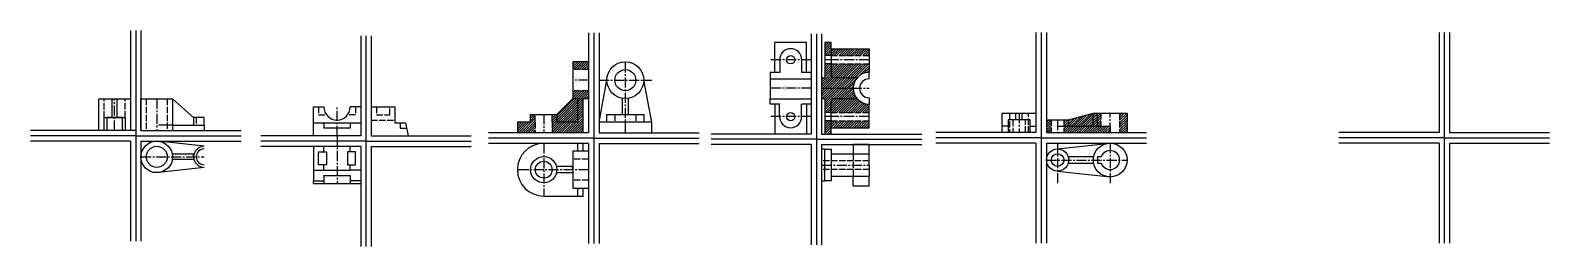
# Model space of a CAD drawing. Header units: millimetres. Extents: x 11545 to 14430, y 13347 to 13758.
import ezdxf

# ---------------------------------------------------------------- set-up
doc = ezdxf.new("R2010")
doc.units = ezdxf.units.MM
doc.linetypes.add('ACAD_ISO02W100', pattern=[15, 12, -3])
doc.linetypes.add('CENTER2', pattern=[28.575, 19.05, -3.175, 3.175, -3.175])
doc.layers.get('0').update_dxf_attribs({"lineweight": 25})
for name, color, linetype, lineweight in [('center line', 50, 'CENTER2', 25), ('hatch lines', 220, 'Continuous', 18), ('hidden line', 130, 'ACAD_ISO02W100', 25)]:
    doc.layers.add(name, color=color, linetype=linetype, lineweight=lineweight)
pattern_1 = [(45, (305.036, 0), (-2.24506403, 2.24506403), [])]

msp = doc.modelspace()

# ---------------------------------------------------------------- hatches: boundary and pattern name
at = {"layer": 'hatch lines'}
h = msp.add_hatch(dxfattribs=at)
h.set_pattern_fill('ANSI31', color=256)
h.set_pattern_definition(pattern_1)
h.paths.add_polyline_path([(13066, 13722.9), (13066, 13734.9), (13054, 13734.9), (13054, 13709.9), (13066, 13709.9)])
h.paths.add_polyline_path([(13138, 13722.9), (13066, 13722.9), (13066, 13709.9), (13138, 13709.9)])
h.paths.add_polyline_path([(13066, 13693.9), (13054, 13693.9), (13054, 13677.6), (13066, 13677.6)])
h.paths.add_polyline_path([(13066, 13672.2), (13066, 13677.6), (13054, 13677.6), (13054, 13667.9), (13070.1, 13667.9, -0.235596)])
h.paths.add_polyline_path([(13070.6, 13627.9), (13054, 13627.9), (13054, 13617.9), (13066, 13617.9), (13066, 13623, -0.267949)])
h.paths.add_polyline_path([(13066, 13617.9), (13054, 13617.9), (13054, 13601.9), (13066, 13601.9)])
h.paths.add_polyline_path([(13138, 13617.9), (13070.6, 13617.9), (13070.6, 13601.9), (13138, 13601.9)])
h.paths.add_polyline_path([(13115.7, 13627.9), (13072.8, 13627.9), (13070.6, 13627.9), (13070.6, 13617.9), (13138, 13617.9, -0.213422)])
h.paths.add_polyline_path([(13070.6, 13617.9), (13066, 13617.9), (13066, 13601.9), (13070.6, 13601.9)])
h.paths.add_polyline_path([(13070.6, 13627.9, 0.267949), (13066, 13623), (13066, 13617.9), (13070.6, 13617.9)], flags=17)
h.paths.add_polyline_path([(13138, 13585.9), (13070.6, 13585.9), (13070.6, 13572.9), (13138, 13572.9)])
h.paths.add_polyline_path([(13070.6, 13585.9), (13066, 13585.9), (13066, 13572.9), (13070.6, 13572.9)])
h.paths.add_polyline_path([(13066, 13585.9), (13054, 13585.9), (13054, 13560.9), (13066, 13560.9), (13066, 13572.9)])
h = msp.add_hatch(dxfattribs=at)
h.set_pattern_fill('ANSI31', color=256)
h.set_pattern_definition([(45, (628.6603, 0), (-2.24506403, 2.24506403), [])])
h.paths.add_polyline_path([(12605.2, 13698.2), (12575.2, 13698.2), (12575.2, 13683.2), (12605.2, 13683.2)])
h.paths.add_polyline_path([(12605.2, 13643.2), (12575.2, 13643.2), (12575.2, 13628.2), (12605.2, 13628.2)])
h.paths.add_polyline_path([(12545.2, 13583.2), (12545.2, 13598.2), (12536.2, 13598.2), (12536.2, 13583.2), (12536.2, 13563.2), (12545.2, 13563.2)])
h.paths.add_polyline_path([(12595.2, 13583.2), (12595.2, 13628.2), (12585.2, 13628.2), (12585.2, 13583.2), (12545.2, 13583.2), (12545.2, 13563.2), (12595.2, 13563.2)])
h.paths.add_polyline_path([(12504.2, 13583.2), (12504.2, 13598.2), (12495.2, 13598.2), (12495.2, 13583.2), (12470.2, 13583.2), (12470.2, 13563.2), (12504.2, 13563.2)])
h.paths.add_polyline_path([(12585.2, 13628.2), (12575.2, 13628.2), (12545.2, 13598.2), (12545.2, 13583.2), (12585.2, 13583.2)], flags=17)
h = msp.add_hatch(dxfattribs=at)
h.set_pattern_fill('ANSI31', color=256)
h.set_pattern_definition(pattern_1)
h.paths.add_polyline_path([(13138, 13693.9), (13066, 13693.9), (13066, 13677.6), (13133.6, 13677.6, -0.036633), (13138, 13677.9)])
h.paths.add_polyline_path([(13133.6, 13677.6), (13066, 13677.6), (13066, 13672.2, 0.235596), (13070.1, 13667.9), (13115.7, 13667.9, -0.175418)])
h.paths.add_polyline_path([(13115.7, 13667.9), (13070.6, 13667.9), (13070.6, 13647.9), (13108, 13647.9, -0.184483)])
h.paths.add_polyline_path([(13108, 13647.9), (13070.6, 13647.9), (13070.6, 13627.9), (13115.7, 13627.9, -0.184483)])
h.paths.add_polyline_path([(13070.6, 13647.9), (13054, 13647.9), (13054, 13627.9), (13070.6, 13627.9)])
h.paths.add_polyline_path([(13054, 13647.9), (13048, 13647.9), (13048, 13627.9), (13054, 13627.9)])
h.paths.add_polyline_path([(13054, 13667.9), (13048, 13667.9), (13048, 13647.9), (13054, 13647.9)])
h.paths.add_polyline_path([(13070.6, 13667.9), (13054, 13667.9), (13054, 13647.9), (13070.6, 13647.9)])
h = msp.add_hatch(dxfattribs=at)
h.set_pattern_fill('ANSI31', color=256)
h.paths.add_polyline_path([(13483.9, 13587.6), (13474.9, 13587.6), (13474.9, 13575.6), (13483.9, 13575.6)])
h.paths.add_polyline_path([(13483.9, 13575.6), (13474.9, 13575.6), (13474.9, 13563.6), (13483.9, 13563.6)])
h.paths.add_polyline_path([(13563.9, 13600.3), (13519.5, 13588.3), (13563.9, 13588.3)])
h.paths.add_polyline_path([(13563.9, 13588.3), (13519.5, 13588.3), (13516.9, 13587.6), (13516.9, 13575.6), (13563.9, 13575.6)])
h.paths.add_polyline_path([(13627.9, 13600.3), (13613.9, 13600.3), (13613.9, 13563.6), (13627.9, 13563.6)])
h.paths.add_polyline_path([(13563.9, 13575.6), (13516.9, 13575.6), (13516.9, 13563.6), (13563.9, 13563.6)])
h.paths.add_polyline_path([(13571.9, 13575.6), (13563.9, 13575.6), (13563.9, 13563.6), (13571.9, 13563.6)])
h.paths.add_polyline_path([(13577.9, 13575.6), (13571.9, 13575.6), (13571.9, 13563.6), (13577.9, 13563.6)])
h.paths.add_polyline_path([(13595.9, 13575.6), (13577.9, 13575.6), (13577.9, 13563.6), (13595.9, 13563.6)])
h.paths.add_polyline_path([(13516.9, 13587.6), (13507.9, 13587.6), (13507.9, 13575.6), (13516.9, 13575.6)])
h.paths.add_polyline_path([(13516.9, 13575.6), (13507.9, 13575.6), (13507.9, 13563.6), (13516.9, 13563.6)])
h.paths.add_polyline_path([(13577.9, 13600.3), (13571.9, 13600.3), (13571.9, 13575.6), (13577.9, 13575.6)])
h.paths.add_polyline_path([(13571.9, 13600.3), (13563.9, 13600.3), (13563.9, 13588.3), (13571.9, 13588.3)])
h.paths.add_polyline_path([(13571.9, 13588.3), (13563.9, 13588.3), (13563.9, 13575.6), (13571.9, 13575.6)])

# ---------------------------------------------------------------- linework, layer by layer
for p, q in [((11735.4, 13757.6), (11735.4, 13567.6)), ((11745.4, 13757.6), (11745.4, 13357.6)), ((11755.4, 13757.6), (11755.4, 13567.6)), ((12172.7, 13747.3), (12172.7, 13557.3)), ((12182.7, 13747.3), (12182.7, 13347.3)), ((12192.7, 13747.3), (12192.7, 13557.3)), ((12605.2, 13753.2), (12605.2, 13563.2)), ((12615.2, 13753.2), (12615.2, 13353.2)), ((12625.2, 13753.2), (12625.2, 13563.2)), ((12959, 13677.6), (12959, 13734.9)), ((12960.3, 13734.9), (12959, 13734.9)), ((13019, 13734.9), (12960.3, 13734.9)), ((13019, 13677.6), (13019, 13734.9)), ((13028, 13750.9), (13028, 13560.9)), ((13038, 13750.9), (13038, 13350.9)), ((13048, 13750.9), (13048, 13560.9)), ((13066, 13734.9), (13054, 13734.9)), ((13054, 13734.9), (13054, 13667.9)), ((13066, 13722.9), (13066, 13734.9)), ((13454.9, 13753.6), (13454.9, 13563.6)), ((13464.9, 13753.6), (13464.9, 13353.6)), ((13474.9, 13753.6), (13474.9, 13563.6)), ((14220.4, 13753.8), (14220.4, 13563.8)), ((14230.4, 13753.8), (14230.4, 13353.8)), ((14240.4, 13753.8), (14240.4, 13563.8)), ((13066, 13722.9), (13138, 13722.9)), ((13066, 13722.9), (13066, 13677.6)), ((13138, 13722.9), (13138, 13677.6)), ((12605.2, 13698.2), (12575.2, 13698.2)), ((12575.2, 13698.2), (12575.2, 13663.2)), ((12950.3, 13677.6), (12950.3, 13665.6)), ((12968.3, 13677.6), (12950.3, 13677.6)), ((12968.3, 13701.9), (12968.3, 13677.6)), ((12989.2, 13701.9), (12989.2, 13701.9)), ((13010, 13701.9), (13010, 13677.6)), ((13028, 13677.6), (13010, 13677.6)), ((13066, 13677.6), (13066, 13672.2)), ((13138, 13665.7), (13138, 13677.9)), ((12575.2, 13663.2), (12575.2, 13628.2)), ((12625.2, 13583.2), (12640.2, 13663.2)), ((12725.2, 13583.2), (12710.2, 13663.2)), ((12950.3, 13665.6), (13028, 13665.6)), ((12950.3, 13665.6), (12950.3, 13627.9)), ((13048, 13667.9), (13054, 13667.9)), ((13070.6, 13667.9), (13070.1, 13667.9)), ((13115.7, 13667.9), (13070.6, 13667.9)), ((11675.4, 13567.6), (11675.4, 13627.6)), ((11675.4, 13627.6), (11735.4, 13627.6)), ((11700.4, 13592.6), (11700.4, 13627.6)), ((11710.4, 13592.6), (11710.4, 13627.6)), ((11755.4, 13567.6), (11755.4, 13627.6)), ((11755.4, 13627.6), (11815.4, 13627.6)), ((11815.4, 13627.6), (11815.4, 13567.6)), ((11815.4, 13627.6), (11855.4, 13592.6)), ((12545.2, 13598.2), (12575.2, 13628.2)), ((12575.2, 13628.2), (12605.2, 13628.2)), ((12585.2, 13583.2), (12585.2, 13628.2)), ((12595.2, 13583.2), (12595.2, 13628.2)), ((12669.2, 13628.2), (12669.2, 13628.7)), ((12669.2, 13628.2), (12669.2, 13598.2)), ((12681.2, 13598.2), (12681.2, 13628.7)), ((12950.3, 13627.9), (13028, 13627.9)), ((12950.3, 13617.9), (12950.3, 13627.9)), ((12968.3, 13617.9), (12950.3, 13617.9)), ((12959, 13617.9), (12959, 13560.9)), ((12968, 13593.9), (12968, 13617.9)), ((13028, 13617.9), (13010, 13617.9)), ((13010, 13593.9), (13010, 13617.9)), ((13019, 13617.9), (13019, 13560.9)), ((13028, 13627.9), (13028, 13617.9)), ((13054, 13627.9), (13048, 13627.9)), ((13054, 13627.9), (13054, 13560.9)), ((13066, 13617.9), (13066, 13623)), ((13066, 13572.9), (13066, 13617.9)), ((13072.8, 13627.9), (13070.6, 13627.9)), ((13115.7, 13627.9), (13072.8, 13627.9)), ((13138, 13629.7), (13138, 13617.9)), ((13138, 13572.9), (13138, 13617.9)), ((11685.4, 13567.6), (11685.4, 13592.6)), ((11685.4, 13592.6), (11725.4, 13592.6)), ((11720.4, 13592.6), (11690.4, 13592.6)), ((11690.4, 13592.6), (11690.4, 13567.6)), ((11720.4, 13567.6), (11720.4, 13592.6)), ((11725.4, 13592.6), (11725.4, 13567.6)), ((11875.4, 13592.6), (11855.4, 13592.6)), ((11855.4, 13592.6), (11855.4, 13577.6)), ((11875.4, 13577.6), (11875.4, 13592.6)), ((12082.7, 13557.3), (12082.7, 13612.3)), ((12082.7, 13612.3), (12092.7, 13612.3)), ((12092.7, 13612.3), (12102.7, 13612.3)), ((12162.7, 13612.3), (12152.7, 13612.3)), ((12172.7, 13612.3), (12162.7, 13612.3)), ((12192.7, 13612.3), (12237.7, 13612.3)), ((12237.7, 13612.3), (12237.7, 13582.3)), ((12495.2, 13583.2), (12495.2, 13598.2)), ((12495.2, 13598.2), (12545.2, 13598.2)), ((12545.2, 13598.2), (12545.2, 13583.2)), ((12640.2, 13583.2), (12640.2, 13598.2)), ((12640.2, 13598.2), (12710.2, 13598.2)), ((12710.2, 13598.2), (12710.2, 13583.2)), ((13390.9, 13563.6), (13390.9, 13600.3)), ((13390.9, 13600.3), (13454.9, 13600.3)), ((13416.9, 13587.6), (13416.9, 13600.3)), ((13428.9, 13587.6), (13428.9, 13600.3)), ((13516.9, 13587.6), (13563.9, 13600.3)), ((13563.9, 13575.6), (13563.9, 13600.3)), ((13563.9, 13600.3), (13595.9, 13600.3)), ((13595.9, 13600.3), (13627.9, 13600.3)), ((13627.9, 13600.3), (13627.9, 13563.6)), ((11745.4, 13567.6), (11545.4, 13567.6)), ((11690.4, 13567.6), (11685.4, 13567.6)), ((11755.4, 13567.6), (11945.4, 13567.6)), ((11815.4, 13577.6), (11788.7, 13577.6)), ((11815.4, 13577.6), (11875.4, 13577.6)), ((11875.4, 13577.6), (11875.4, 13567.6)), ((12082.7, 13582.3), (12172.7, 13582.3)), ((12102.7, 13582.3), (12102.7, 13572.3)), ((12152.7, 13572.3), (12102.7, 13572.3)), ((12152.7, 13582.3), (12152.7, 13572.3)), ((12237.7, 13582.3), (12257.7, 13582.3)), ((12257.7, 13582.3), (12262.7, 13557.3)), ((12605.2, 13563.2), (12415.2, 13563.2)), ((12470.2, 13583.2), (12470.2, 13563.2)), ((12495.2, 13583.2), (12470.2, 13583.2)), ((12585.2, 13583.2), (12545.2, 13583.2)), ((12595.2, 13563.2), (12595.2, 13583.2)), ((12725.2, 13583.2), (12625.2, 13583.2)), ((12625.2, 13563.2), (12815.2, 13563.2)), ((12725.2, 13563.2), (12725.2, 13583.2)), ((13028, 13560.9), (12838, 13560.9)), ((13048, 13560.9), (13238, 13560.9)), ((13054, 13560.9), (13066, 13560.9)), ((13066, 13560.9), (13066, 13572.9)), ((13066, 13572.9), (13138, 13572.9)), ((13454.9, 13563.6), (13264.9, 13563.6)), ((13401.9, 13575.6), (13390.9, 13575.6)), ((13443.9, 13587.6), (13401.9, 13587.6)), ((13401.9, 13587.6), (13401.9, 13563.6)), ((13443.4, 13575.6), (13454.9, 13575.6)), ((13443.9, 13563.6), (13443.9, 13587.6)), ((13474.9, 13587.6), (13516.9, 13587.6)), ((13474.9, 13563.6), (13664.9, 13563.6)), ((13495.9, 13575.6), (13595.9, 13575.6)), ((13516.9, 13587.6), (13516.9, 13575.6)), ((13595.9, 13575.6), (13595.9, 13563.6)), ((14220.4, 13563.8), (14030.4, 13563.8)), ((14240.4, 13563.8), (14430.4, 13563.8)), ((11745.4, 13557.6), (11545.4, 13557.6)), ((11735.4, 13547.6), (11545.4, 13547.6)), ((11735.4, 13547.6), (11735.4, 13357.6)), ((11745.4, 13557.6), (11945.4, 13557.6)), ((11755.4, 13547.6), (11755.4, 13357.6)), ((11755.4, 13547.6), (11945.4, 13547.6)), ((11875.4, 13537.6), (11788.7, 13547.4)), ((12172.7, 13557.3), (11982.7, 13557.3)), ((12182.7, 13547.3), (11982.7, 13547.3)), ((12172.7, 13537.3), (11982.7, 13537.3)), ((12082.7, 13537.3), (12082.7, 13492.3)), ((12102.7, 13527.3), (12102.7, 13537.3)), ((12152.7, 13527.3), (12152.7, 13537.3)), ((12172.7, 13537.3), (12172.7, 13347.3)), ((12182.7, 13547.3), (12382.7, 13547.3)), ((12192.7, 13557.3), (12382.7, 13557.3)), ((12192.7, 13537.3), (12382.7, 13537.3)), ((12192.7, 13537.3), (12192.7, 13347.3)), ((12615.2, 13553.2), (12415.2, 13553.2)), ((12605.2, 13543.2), (12415.2, 13543.2)), ((12585.2, 13528.2), (12585.2, 13543.2)), ((12595.2, 13528.2), (12595.2, 13543.2)), ((12605.2, 13543.2), (12605.2, 13353.2)), ((12615.2, 13553.2), (12815.2, 13553.2)), ((12625.2, 13543.2), (12625.2, 13353.2)), ((12625.2, 13543.2), (12815.2, 13543.2)), ((13038, 13550.9), (12838, 13550.9)), ((13028, 13540.9), (12838, 13540.9)), ((13028, 13540.9), (13028, 13350.9)), ((13038, 13550.9), (13238, 13550.9)), ((13048, 13540.9), (13048, 13350.9)), ((13048, 13540.9), (13238, 13540.9)), ((13054, 13531.9), (13048, 13531.9)), ((13048, 13531.9), (13048, 13501.9)), ((13054, 13501.9), (13054, 13531.9)), ((13054, 13531.9), (13066, 13531.9)), ((13066, 13531.9), (13066, 13471.9)), ((13138, 13540.9), (13108, 13540.9)), ((13108, 13540.9), (13108, 13522.9)), ((13138, 13522.9), (13138, 13540.9)), ((13464.9, 13553.6), (13264.9, 13553.6)), ((13454.9, 13543.6), (13264.9, 13543.6)), ((13454.9, 13543.6), (13454.9, 13353.6)), ((13464.9, 13553.6), (13664.9, 13553.6)), ((13474.9, 13543.6), (13474.9, 13353.6)), ((13474.9, 13543.6), (13664.9, 13543.6)), ((13495.9, 13532.6), (13595.9, 13543.6)), ((14230.4, 13553.8), (14030.4, 13553.8)), ((14220.4, 13543.8), (14030.4, 13543.8)), ((14220.4, 13543.8), (14220.4, 13353.8)), ((14230.4, 13553.8), (14430.4, 13553.8)), ((14240.4, 13543.8), (14240.4, 13353.8)), ((14240.4, 13543.8), (14430.4, 13543.8)), ((11855.4, 13522.6), (11815.4, 13522.6)), ((11855.4, 13512.6), (11815.4, 13512.6)), ((11855.4, 13517.6), (11855.4, 13522.6)), ((12092.7, 13502.3), (12092.7, 13527.3)), ((12092.7, 13527.3), (12102.7, 13527.3)), ((12102.7, 13502.3), (12092.7, 13502.3)), ((12102.7, 13527.3), (12107.7, 13527.3)), ((12102.7, 13492.3), (12102.7, 13502.3)), ((12107.7, 13502.3), (12102.7, 13502.3)), ((12107.7, 13527.3), (12107.7, 13502.3)), ((12152.7, 13527.3), (12147.7, 13527.3)), ((12147.7, 13527.3), (12147.7, 13502.3)), ((12147.7, 13502.3), (12152.7, 13502.3)), ((12162.7, 13527.3), (12152.7, 13527.3)), ((12152.7, 13492.3), (12152.7, 13502.3)), ((12152.7, 13502.3), (12162.7, 13502.3)), ((12162.7, 13502.3), (12162.7, 13527.3)), ((12605.2, 13528.2), (12575.2, 13528.2)), ((12575.2, 13528.2), (12575.2, 13493.2)), ((13138, 13522.9), (13066, 13522.9)), ((13138, 13501.9), (13138, 13522.9)), ((13516.9, 13517.6), (13516, 13517.6)), ((13516.9, 13505.6), (13516, 13505.6)), ((13563.9, 13517.6), (13516.9, 13517.6)), ((13516.9, 13505.6), (13564.4, 13505.6)), ((13577.9, 13517.6), (13571.9, 13517.6)), ((13571.9, 13517.6), (13571.9, 13505.6)), ((13571.9, 13505.6), (13577.9, 13505.6)), ((13577.9, 13517.6), (13578.9, 13517.6)), ((13577.9, 13505.6), (13578.9, 13505.6)), ((11875.4, 13497.6), (11788.7, 13487.8)), ((12082.7, 13492.3), (12102.7, 13492.3)), ((12082.7, 13492.3), (12082.7, 13482.3)), ((12082.7, 13482.3), (12082.7, 13472.3)), ((12102.7, 13492.3), (12152.7, 13492.3)), ((12102.7, 13482.3), (12152.7, 13482.3)), ((12102.7, 13482.3), (12102.7, 13467.3)), ((12172.7, 13492.3), (12152.7, 13492.3)), ((12152.7, 13482.3), (12152.7, 13467.3)), ((12575.1, 13499.2), (12545.2, 13499.2)), ((12575.2, 13487.2), (12545.2, 13487.2)), ((12575.2, 13493.2), (12575.1, 13499.2)), ((12575.2, 13493.2), (12575.2, 13458.2)), ((12575.2, 13493.2), (12575.2, 13487.2)), ((13048, 13501.9), (13048, 13471.9)), ((13054, 13471.9), (13054, 13501.9)), ((13066, 13481), (13138, 13481)), ((13108, 13462.9), (13108, 13480.9)), ((13138, 13501.9), (13138, 13480.9)), ((13138, 13462.9), (13138, 13480.9)), ((13495.9, 13490.6), (13595.9, 13479.6)), ((12082.7, 13472.3), (12102.7, 13472.3)), ((12082.7, 13467.3), (12082.7, 13472.3)), ((12082.7, 13467.3), (12172.7, 13467.3)), ((12172.7, 13472.3), (12152.7, 13472.3)), ((12575.2, 13458.2), (12605.2, 13458.2)), ((12585.2, 13443.2), (12585.2, 13458.2)), ((12595.2, 13443.2), (12595.2, 13458.2)), ((13048, 13471.9), (13054, 13471.9)), ((13066, 13471.9), (13054, 13471.9)), ((13108, 13462.9), (13138, 13462.9)), ((12520.2, 13443.2), (12595.2, 13443.2))]:
    msp.add_line(p, q)
for centre, radius in [((12989.2, 13701.9), 8), ((12675.2, 13663.2), 35), ((12675.2, 13663.2), 20), ((12989.2, 13593.9), 8), ((11785.4, 13517.6), 30), ((11785.4, 13517.6), 20), ((13495.9, 13511.6), 21), ((13595.9, 13511.6), 32), ((12520.2, 13493.2), 25), ((12520.2, 13493.2), 16), ((13495.9, 13511.6), 12)]:
    msp.add_circle(centre, radius)
for centre, radius, start, end in [((12989.2, 13701.9), 21, 0, 180), ((13138, 13647.9), 30, 90, 270), ((13072.4, 13674.1), 6.63, 196.1952, 249.9755), ((13138, 13647.7), 18, 90, 270), ((13072.5, 13621.5), 6.64, 106.896, 166.896), ((12127.7, 13612.3), 25, 180, 0), ((12989, 13593.9), 21, 180, 0), ((11875.4, 13517.6), 20, 90, 270), ((11875.4, 13517.6), 15, 90, 270), ((12520.2, 13493.2), 50, 90, 270), ((13595.9, 13511.6), 18, 199.4712, 160.5288)]:
    msp.add_arc(centre, radius, start, end)
at = {"layer": 'center line'}
for p, q in [((12675.2, 13563.2), (12675.2, 13698.2)), ((13028, 13701.9), (12950.3, 13701.9)), ((13066, 13701.9), (13054, 13701.9)), ((13138, 13701.9), (13066, 13701.9)), ((12605.2, 13663.2), (12575.2, 13663.2)), ((12625.2, 13663.2), (12725.2, 13663.2)), ((13048, 13647.9), (13138, 13647.9)), ((11705.2, 13567.6), (11705.4, 13627.6)), ((11785.4, 13627.6), (11785.4, 13567.6)), ((12127.7, 13557.3), (12127.7, 13612.3)), ((12520.2, 13598.2), (12520.2, 13563.2)), ((13028, 13593.9), (12950.3, 13593.9)), ((13066, 13593.9), (13054, 13593.9)), ((13138, 13593.9), (13066, 13593.9)), ((13422.9, 13600.3), (13422.9, 13563.6)), ((13595.9, 13563.6), (13595.9, 13599.6)), ((13495.9, 13587.6), (13495.9, 13563.6)), ((12127.7, 13557.3), (12127.7, 13467.3)), ((12520.2, 13543.2), (12520.2, 13443.2)), ((13495.9, 13543.6), (13495.9, 13466.4)), ((13595.9, 13543.6), (13595.9, 13464.6)), ((11755.4, 13517.6), (11875.4, 13517.6)), ((13474.9, 13511.6), (13627.9, 13511.6)), ((12520.2, 13493.2), (12470.2, 13493.2)), ((12605.2, 13493.2), (12520.2, 13493.2)), ((13048, 13501.9), (13138, 13501.9))]:
    msp.add_line(p, q, dxfattribs=at)
msp.add_lwpolyline([(13028, 13647.9), (12950.3, 13647.9)], dxfattribs=at)
at = {"layer": 'hidden line'}
for p, q in [((13066, 13709.9), (13054, 13709.9)), ((13066, 13709.9), (13138, 13709.9)), ((12605.2, 13683.2), (12575.2, 13683.2)), ((13066, 13693.9), (13054, 13693.9)), ((13066, 13693.9), (13138, 13693.9)), ((11685.4, 13592.6), (11685.4, 13627.6)), ((11725.4, 13592.6), (11725.4, 13627.6)), ((11765.4, 13627.6), (11765.4, 13567.6)), ((11805.4, 13627.6), (11805.4, 13567.6)), ((12605.2, 13643.2), (12575.2, 13643.2)), ((11860.4, 13592.6), (11860.4, 13577.6)), ((12092.7, 13612.3), (12092.7, 13597.3)), ((12092.7, 13597.3), (12107.7, 13597.3)), ((12162.7, 13597.3), (12147.7, 13597.3)), ((12162.7, 13612.3), (12162.7, 13597.3)), ((12202.7, 13612.3), (12202.7, 13597.3)), ((12202.7, 13597.3), (12227.7, 13597.3)), ((12227.7, 13597.3), (12227.7, 13612.3)), ((12504.2, 13583.2), (12504.2, 13598.2)), ((12536.2, 13583.2), (12536.2, 13598.2)), ((12655.2, 13598.2), (12655.2, 13583.2)), ((12695.2, 13598.2), (12695.2, 13583.2)), ((13066, 13601.9), (13054, 13601.9)), ((13066, 13601.9), (13138, 13601.9)), ((13404.9, 13600.3), (13404.9, 13563.6)), ((13440.9, 13563.6), (13440.9, 13600.3)), ((13571.9, 13575.6), (13571.9, 13600.3)), ((13577.9, 13600.3), (13577.9, 13575.6)), ((13613.9, 13600.3), (13613.9, 13563.6)), ((12192.7, 13587.3), (12237.7, 13587.3)), ((12247.7, 13582.3), (12247.7, 13572.3)), ((12247.7, 13572.3), (12259.7, 13572.3)), ((12504.2, 13583.2), (12504.2, 13563.2)), ((12536.2, 13583.2), (12536.2, 13563.2)), ((13066, 13585.9), (13054, 13585.9)), ((13066, 13585.9), (13138, 13585.9)), ((13410.9, 13587.6), (13410.9, 13563.6)), ((13416.9, 13588.3), (13428.9, 13588.3)), ((13434.9, 13563.6), (13434.9, 13587.6)), ((13483.9, 13587.6), (13483.9, 13563.6)), ((13507.9, 13587.6), (13507.9, 13563.6)), ((12605.2, 13513.2), (12575.2, 13513.2)), ((13138, 13509.9), (13048, 13509.9)), ((13108, 13522.9), (13108, 13480.9)), ((12605.2, 13473.2), (12575.2, 13473.2)), ((13138, 13493.9), (13048, 13493.9))]:
    msp.add_line(p, q, dxfattribs=at)

doc.saveas('drawing.dxf')
